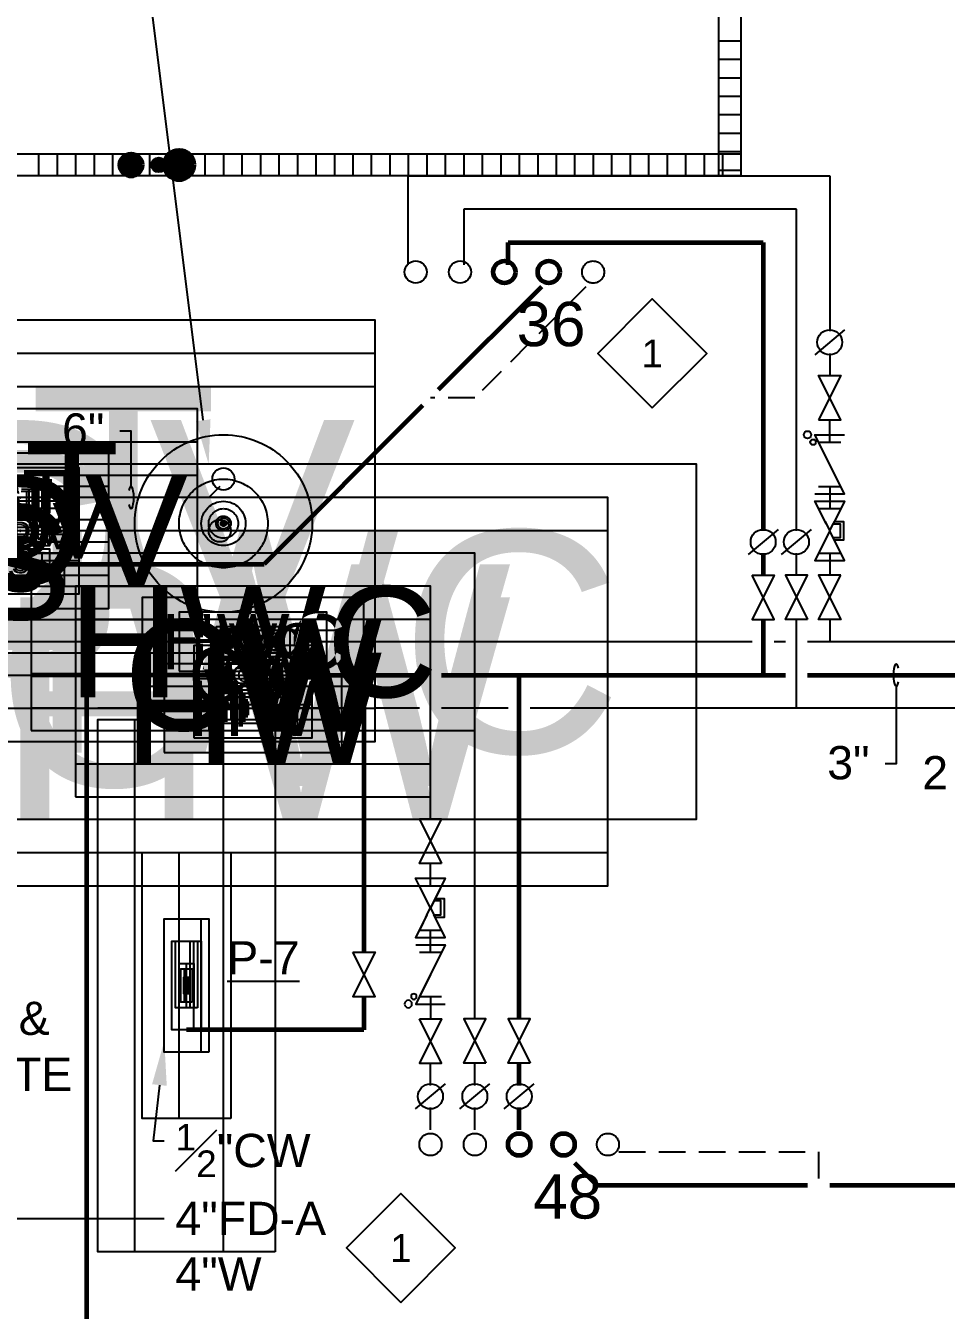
# Model space of a CAD drawing. Extents: x -3956 to 957, y -346 to 1886.
# Drawn here: x -2621.5 to -2372.5, y 138.9 to 486.4 of the extents above; entities that cross this region are included whole.
import ezdxf
from ezdxf.enums import TextEntityAlignment as Align

# ---------------------------------------------------------------- set-up
doc = ezdxf.new("R2010")
doc.units = 0
doc.header["$LTSCALE"] = 36
doc.header["$MEASUREMENT"] = 0
doc.linetypes.add('VENT', pattern=[0.3, 0.2, -0.1])
for name, color, linetype in [('G-ANNO-TEXT', 70, 'Continuous'), ('G-ANNO-TEXT @ 96', 70, 'Continuous'), ('P-FIXT', 3, 'Continuous'), ('P-FIXT @ 1 (1)', 3, 'Continuous'), ('P-FIXT @ 1 (2)', 3, 'Continuous'), ('P-FIXT @ 12', 3, 'Continuous'), ('P-FIXT @ 128', 3, 'Continuous'), ('P-FIXT @ 16', 3, 'Continuous'), ('P-FIXT @ 192', 3, 'Continuous'), ('P-FIXT @ 2', 3, 'Continuous'), ('P-FIXT @ 24', 3, 'Continuous'), ('P-FIXT @ 384', 3, 'Continuous'), ('P-FIXT @ 4', 3, 'Continuous'), ('P-FIXT @ 48', 3, 'Continuous'), ('P-FIXT @ 64', 3, 'Continuous'), ('P-FIXT @ 768', 3, 'Continuous'), ('P-FIXT @ 8', 3, 'Continuous'), ('P-FIXT @ 96', 3, 'Continuous'), ('P-GV-N', 5, 'VENT'), ('P-GV-N @ 1 (1)', 5, 'VENT'), ('P-GV-N @ 1 (2)', 5, 'VENT'), ('P-GV-N @ 12', 5, 'VENT'), ('P-GV-N @ 128', 5, 'VENT'), ('P-GV-N @ 16', 5, 'VENT'), ('P-GV-N @ 192', 5, 'VENT'), ('P-GV-N @ 2', 5, 'VENT'), ('P-GV-N @ 24', 5, 'VENT'), ('P-GV-N @ 384', 5, 'VENT'), ('P-GV-N @ 4', 5, 'VENT'), ('P-GV-N @ 48', 5, 'VENT'), ('P-GV-N @ 64', 5, 'VENT'), ('P-GV-N @ 768', 5, 'VENT'), ('P-GV-N @ 8', 5, 'VENT'), ('P-GV-N @ 96', 5, 'VENT'), ('P-HW-N', 1, 'Continuous'), ('P-HW-N @ 1 (1)', 1, 'Continuous'), ('P-HW-N @ 1 (2)', 1, 'Continuous'), ('P-HW-N @ 128', 1, 'Continuous'), ('P-HW-N @ 192', 1, 'Continuous'), ('P-HW-N @ 384', 1, 'Continuous'), ('P-HW-N @ 48', 1, 'Continuous'), ('P-HW-N @ 64', 1, 'Continuous'), ('P-HW-N @ 768', 1, 'Continuous'), ('P-HW-N @ 96', 1, 'Continuous'), ('P-HWC-N', 2, 'Continuous'), ('P-HWC-N @ 1 (1)', 2, 'Continuous'), ('P-HWC-N @ 1 (2)', 2, 'Continuous'), ('P-HWC-N @ 128', 2, 'Continuous'), ('P-HWC-N @ 192', 2, 'Continuous'), ('P-HWC-N @ 384', 2, 'Continuous'), ('P-HWC-N @ 48', 2, 'Continuous'), ('P-HWC-N @ 64', 2, 'Continuous'), ('P-HWC-N @ 768', 2, 'Continuous'), ('P-HWC-N @ 96', 2, 'Continuous'), ('P-SANV-N', 5, 'VENT'), ('P-SANV-N @ 96', 5, 'VENT'), ('P-STRM-N', 2, 'Continuous'), ('P-STRM-N @ 1 (1)', 2, 'Continuous'), ('P-STRM-N @ 1 (2)', 2, 'Continuous'), ('P-STRM-N @ 128', 2, 'Continuous'), ('P-STRM-N @ 192', 2, 'Continuous'), ('P-STRM-N @ 384', 2, 'Continuous'), ('P-STRM-N @ 48', 2, 'Continuous'), ('P-STRM-N @ 64', 2, 'Continuous'), ('P-STRM-N @ 768', 2, 'Continuous'), ('P-STRM-N @ 96', 2, 'Continuous')]:
    doc.layers.add(name, color=color, linetype=linetype)
for name, color, linetype, lineweight in [('P-CW-N', 4, 'Continuous', 60), ('P-CW-N @ 1 (1)', 4, 'Continuous', 60), ('P-CW-N @ 1 (2)', 4, 'Continuous', 60), ('P-CW-N @ 128', 4, 'Continuous', 60), ('P-CW-N @ 192', 4, 'Continuous', 60), ('P-CW-N @ 384', 4, 'Continuous', 60), ('P-CW-N @ 48', 4, 'Continuous', 60), ('P-CW-N @ 64', 4, 'Continuous', 60), ('P-CW-N @ 768', 4, 'Continuous', 60), ('P-CW-N @ 96', 4, 'Continuous', 60), ('P-SAN-E', 215, 'Continuous', 25), ('P-SAN-N', 6, 'Continuous', 60), ('P-SAN-N @ 1 (1)', 6, 'Continuous', 60), ('P-SAN-N @ 1 (2)', 6, 'Continuous', 60), ('P-SAN-N @ 128', 6, 'Continuous', 60), ('P-SAN-N @ 192', 6, 'Continuous', 60), ('P-SAN-N @ 384', 6, 'Continuous', 60), ('P-SAN-N @ 48', 6, 'Continuous', 60), ('P-SAN-N @ 64', 6, 'Continuous', 60), ('P-SAN-N @ 768', 6, 'Continuous', 60), ('P-SAN-N @ 96', 6, 'Continuous', 60)]:
    doc.layers.add(name, color=color, linetype=linetype, lineweight=lineweight)
doc.layers.add('P-SAN-DFU', color=7, linetype='Continuous', plot=False)
doc.styles.add('Arial', font='arial.ttf')

# ---------------------------------------------------------------- blocks, each defined once
blk = doc.blocks.new('*U7')
blk.add_circle((0, 0), 0.03125)
blk = doc.blocks.new('DIAMOND TAG')
blk.add_lwpolyline([(0, -0.1533), (0.1533, 0), (0, 0.1533), (-0.1533, 0)], close=True)
at = {"style": 'Arial'}
blk.add_attdef('XXX', text='', height=0.0781, dxfattribs=at).set_placement((0, 0), align=Align.MIDDLE)
blk = doc.blocks.new('*U39')
at = {"layer": 'DEFPOINTS'}
blk.add_lwpolyline([(-0.125, -0.0625), (0.125, -0.0625), (0.125, 0.0625), (-0.125, 0.0625)], close=True, dxfattribs=at)
at = {"style": 'Arial'}
blk.add_text('HW', height=0.078125, dxfattribs=at).set_placement((0, 0), align=Align.MIDDLE)
blk = doc.blocks.new('*U1482')
at = {"layer": 'P-HW-N @ 1 (1)', "linetype": 'ByBlock', "lineweight": -2}
blk.add_blockref('*U39', (-2560, 301.74), dxfattribs=at)
at = {"layer": 'P-HW-N @ 1 (2)', "linetype": 'ByBlock', "lineweight": -2}
blk.add_blockref('*U39', (-2560, 301.74), dxfattribs=at)
at = {"layer": 'P-HW-N @ 128', "linetype": 'ByBlock', "lineweight": -2, "xscale": 128, "yscale": 128, "zscale": 128}
blk.add_blockref('*U39', (-2560, 301.74), dxfattribs=at)
at = {"layer": 'P-HW-N @ 192', "linetype": 'ByBlock', "lineweight": -2, "xscale": 192, "yscale": 192, "zscale": 192}
blk.add_blockref('*U39', (-2560, 301.74), dxfattribs=at)
at = {"layer": 'P-HW-N @ 384', "linetype": 'ByBlock', "lineweight": -2, "xscale": 384, "yscale": 384, "zscale": 384}
blk.add_blockref('*U39', (-2560, 301.74), dxfattribs=at)
at = {"layer": 'P-HW-N @ 48', "linetype": 'ByBlock', "lineweight": -2, "xscale": 48, "yscale": 48, "zscale": 48}
blk.add_blockref('*U39', (-2560, 301.74), dxfattribs=at)
at = {"layer": 'P-HW-N @ 64', "linetype": 'ByBlock', "lineweight": -2, "xscale": 64, "yscale": 64, "zscale": 64}
blk.add_blockref('*U39', (-2560, 301.74), dxfattribs=at)
at = {"layer": 'P-HW-N @ 768', "linetype": 'ByBlock', "lineweight": -2, "xscale": 768, "yscale": 768, "zscale": 768}
blk.add_blockref('*U39', (-2560, 301.74), dxfattribs=at)
at = {"layer": 'P-HW-N @ 96', "linetype": 'ByBlock', "lineweight": -2, "xscale": 96, "yscale": 96, "zscale": 96}
blk.add_blockref('*U39', (-2560, 301.74), dxfattribs=at)
blk = doc.blocks.new('*U10')
at = {"layer": 'DEFPOINTS'}
blk.add_lwpolyline([(-0.125, -0.0625), (0.125, -0.0625), (0.125, 0.0625), (-0.125, 0.0625)], close=True, dxfattribs=at)
at = {"style": 'Arial'}
blk.add_text('CW', height=0.078125, dxfattribs=at).set_placement((0, 0), align=Align.MIDDLE)
blk = doc.blocks.new('*U1483')
at = {"layer": 'P-CW-N @ 1 (1)', "linetype": 'ByBlock', "lineweight": -2}
blk.add_blockref('*U10', (-2560, 310.74), dxfattribs=at)
at = {"layer": 'P-CW-N @ 1 (2)', "linetype": 'ByBlock', "lineweight": -2}
blk.add_blockref('*U10', (-2560, 310.74), dxfattribs=at)
at = {"layer": 'P-CW-N @ 128', "linetype": 'ByBlock', "lineweight": -2, "xscale": 128, "yscale": 128, "zscale": 128}
blk.add_blockref('*U10', (-2560, 310.74), dxfattribs=at)
at = {"layer": 'P-CW-N @ 192', "linetype": 'ByBlock', "lineweight": -2, "xscale": 192, "yscale": 192, "zscale": 192}
blk.add_blockref('*U10', (-2560, 310.74), dxfattribs=at)
at = {"layer": 'P-CW-N @ 384', "linetype": 'ByBlock', "lineweight": -2, "xscale": 384, "yscale": 384, "zscale": 384}
blk.add_blockref('*U10', (-2560, 310.74), dxfattribs=at)
at = {"layer": 'P-CW-N @ 48', "linetype": 'ByBlock', "lineweight": -2, "xscale": 48, "yscale": 48, "zscale": 48}
blk.add_blockref('*U10', (-2560, 310.74), dxfattribs=at)
at = {"layer": 'P-CW-N @ 64', "linetype": 'ByBlock', "lineweight": -2, "xscale": 64, "yscale": 64, "zscale": 64}
blk.add_blockref('*U10', (-2560, 310.74), dxfattribs=at)
at = {"layer": 'P-CW-N @ 768', "linetype": 'ByBlock', "lineweight": -2, "xscale": 768, "yscale": 768, "zscale": 768}
blk.add_blockref('*U10', (-2560, 310.74), dxfattribs=at)
at = {"layer": 'P-CW-N @ 96', "linetype": 'ByBlock', "lineweight": -2, "xscale": 96, "yscale": 96, "zscale": 96}
blk.add_blockref('*U10', (-2560, 310.74), dxfattribs=at)
blk = doc.blocks.new('*U15')
at = {"layer": 'DEFPOINTS'}
blk.add_lwpolyline([(-0.15625, -0.0625), (0.15625, -0.0625), (0.15625, 0.0625), (-0.15625, 0.0625)], close=True, dxfattribs=at)
at = {"style": 'Arial'}
blk.add_text('HWC', height=0.078125, dxfattribs=at).set_placement((0, 0), align=Align.MIDDLE)
blk = doc.blocks.new('*U1484')
at = {"layer": 'P-HWC-N @ 1 (1)', "linetype": 'ByBlock', "lineweight": -2}
blk.add_blockref('*U15', (-2560, 319.74), dxfattribs=at)
at = {"layer": 'P-HWC-N @ 1 (2)', "linetype": 'ByBlock', "lineweight": -2}
blk.add_blockref('*U15', (-2560, 319.74), dxfattribs=at)
at = {"layer": 'P-HWC-N @ 128', "linetype": 'ByBlock', "lineweight": -2, "xscale": 128, "yscale": 128, "zscale": 128}
blk.add_blockref('*U15', (-2560, 319.74), dxfattribs=at)
at = {"layer": 'P-HWC-N @ 192', "linetype": 'ByBlock', "lineweight": -2, "xscale": 192, "yscale": 192, "zscale": 192}
blk.add_blockref('*U15', (-2560, 319.74), dxfattribs=at)
at = {"layer": 'P-HWC-N @ 384', "linetype": 'ByBlock', "lineweight": -2, "xscale": 384, "yscale": 384, "zscale": 384}
blk.add_blockref('*U15', (-2560, 319.74), dxfattribs=at)
at = {"layer": 'P-HWC-N @ 48', "linetype": 'ByBlock', "lineweight": -2, "xscale": 48, "yscale": 48, "zscale": 48}
blk.add_blockref('*U15', (-2560, 319.74), dxfattribs=at)
at = {"layer": 'P-HWC-N @ 64', "linetype": 'ByBlock', "lineweight": -2, "xscale": 64, "yscale": 64, "zscale": 64}
blk.add_blockref('*U15', (-2560, 319.74), dxfattribs=at)
at = {"layer": 'P-HWC-N @ 768', "linetype": 'ByBlock', "lineweight": -2, "xscale": 768, "yscale": 768, "zscale": 768}
blk.add_blockref('*U15', (-2560, 319.74), dxfattribs=at)
at = {"layer": 'P-HWC-N @ 96', "linetype": 'ByBlock', "lineweight": -2, "xscale": 96, "yscale": 96, "zscale": 96}
blk.add_blockref('*U15', (-2560, 319.74), dxfattribs=at)
blk = doc.blocks.new('*U1485')
at = {"layer": 'P-GV-N @ 1 (1)'}
blk.add_blockref('*U7', (-2568, 351.74), dxfattribs=at)
at = {"layer": 'P-GV-N @ 1 (2)'}
blk.add_blockref('*U7', (-2568, 351.74), dxfattribs=at)
at = {"layer": 'P-GV-N @ 12', "xscale": 12, "yscale": 12, "zscale": 12}
blk.add_blockref('*U7', (-2568, 351.74), dxfattribs=at)
at = {"layer": 'P-GV-N @ 128', "xscale": 128, "yscale": 128, "zscale": 128}
blk.add_blockref('*U7', (-2568, 351.74), dxfattribs=at)
at = {"layer": 'P-GV-N @ 16', "xscale": 16, "yscale": 16, "zscale": 16}
blk.add_blockref('*U7', (-2568, 351.74), dxfattribs=at)
at = {"layer": 'P-GV-N @ 192', "xscale": 192, "yscale": 192, "zscale": 192}
blk.add_blockref('*U7', (-2568, 351.74), dxfattribs=at)
at = {"layer": 'P-GV-N @ 2', "xscale": 2, "yscale": 2, "zscale": 2}
blk.add_blockref('*U7', (-2568, 351.74), dxfattribs=at)
at = {"layer": 'P-GV-N @ 24', "xscale": 24, "yscale": 24, "zscale": 24}
blk.add_blockref('*U7', (-2568, 351.74), dxfattribs=at)
at = {"layer": 'P-GV-N @ 384', "xscale": 384, "yscale": 384, "zscale": 384}
blk.add_blockref('*U7', (-2568, 351.74), dxfattribs=at)
at = {"layer": 'P-GV-N @ 4', "xscale": 4, "yscale": 4, "zscale": 4}
blk.add_blockref('*U7', (-2568, 351.74), dxfattribs=at)
at = {"layer": 'P-GV-N @ 48', "xscale": 48, "yscale": 48, "zscale": 48}
blk.add_blockref('*U7', (-2568, 351.74), dxfattribs=at)
at = {"layer": 'P-GV-N @ 64', "xscale": 64, "yscale": 64, "zscale": 64}
blk.add_blockref('*U7', (-2568, 351.74), dxfattribs=at)
at = {"layer": 'P-GV-N @ 768', "xscale": 768, "yscale": 768, "zscale": 768}
blk.add_blockref('*U7', (-2568, 351.74), dxfattribs=at)
at = {"layer": 'P-GV-N @ 8', "xscale": 8, "yscale": 8, "zscale": 8}
blk.add_blockref('*U7', (-2568, 351.74), dxfattribs=at)
at = {"layer": 'P-GV-N @ 96', "xscale": 96, "yscale": 96, "zscale": 96}
blk.add_blockref('*U7', (-2569, 349.74), dxfattribs=at)
blk = doc.blocks.new('*U64')
at = {"layer": 'DEFPOINTS'}
blk.add_lwpolyline([(-0.125, -0.0625), (0.125, -0.0625), (0.125, 0.0625), (-0.125, 0.0625)], close=True, dxfattribs=at)
at = {"style": 'Arial'}
blk.add_text('ST', height=0.078125, dxfattribs=at).set_placement((0, 0), align=Align.MIDDLE)
blk = doc.blocks.new('*U1487')
at = {"layer": 'P-STRM-N @ 1 (1)', "linetype": 'ByBlock', "lineweight": -2}
blk.add_blockref('*U64', (-2623, 358.74), dxfattribs=at)
at = {"layer": 'P-STRM-N @ 1 (2)', "linetype": 'ByBlock', "lineweight": -2}
blk.add_blockref('*U64', (-2623, 358.74), dxfattribs=at)
at = {"layer": 'P-STRM-N @ 128', "linetype": 'ByBlock', "lineweight": -2, "xscale": 128, "yscale": 128, "zscale": 128}
blk.add_blockref('*U64', (-2623, 358.74), dxfattribs=at)
at = {"layer": 'P-STRM-N @ 192', "linetype": 'ByBlock', "lineweight": -2, "xscale": 192, "yscale": 192, "zscale": 192}
blk.add_blockref('*U64', (-2623, 358.74), dxfattribs=at)
at = {"layer": 'P-STRM-N @ 384', "linetype": 'ByBlock', "lineweight": -2, "xscale": 384, "yscale": 384, "zscale": 384}
blk.add_blockref('*U64', (-2623, 358.74), dxfattribs=at)
at = {"layer": 'P-STRM-N @ 48', "linetype": 'ByBlock', "lineweight": -2, "xscale": 48, "yscale": 48, "zscale": 48}
blk.add_blockref('*U64', (-2623, 358.74), dxfattribs=at)
at = {"layer": 'P-STRM-N @ 64', "linetype": 'ByBlock', "lineweight": -2, "xscale": 64, "yscale": 64, "zscale": 64}
blk.add_blockref('*U64', (-2623, 358.74), dxfattribs=at)
at = {"layer": 'P-STRM-N @ 768', "linetype": 'ByBlock', "lineweight": -2, "xscale": 768, "yscale": 768, "zscale": 768}
blk.add_blockref('*U64', (-2623, 358.74), dxfattribs=at)
at = {"layer": 'P-STRM-N @ 96', "linetype": 'ByBlock', "lineweight": -2, "xscale": 96, "yscale": 96, "zscale": 96}
blk.add_blockref('*U64', (-2623, 358.74), dxfattribs=at)
blk = doc.blocks.new('*U54')
at = {"layer": 'DEFPOINTS'}
blk.add_lwpolyline([(-0.125, -0.0625), (0.125, -0.0625), (0.125, 0.0625), (-0.125, 0.0625)], close=True, dxfattribs=at)
at = {"style": 'Arial'}
blk.add_text('S', height=0.07812, dxfattribs=at).set_placement((0, 0), align=Align.MIDDLE)
blk = doc.blocks.new('*U1488')
at = {"layer": 'P-SAN-N @ 1 (1)', "linetype": 'ByBlock', "lineweight": -2}
blk.add_blockref('*U54', (-2623, 340.74), dxfattribs=at)
at = {"layer": 'P-SAN-N @ 1 (2)', "linetype": 'ByBlock', "lineweight": -2}
blk.add_blockref('*U54', (-2623, 340.74), dxfattribs=at)
at = {"layer": 'P-SAN-N @ 128', "linetype": 'ByBlock', "lineweight": -2, "xscale": 128, "yscale": 128, "zscale": 128}
blk.add_blockref('*U54', (-2623, 340.74), dxfattribs=at)
at = {"layer": 'P-SAN-N @ 192', "linetype": 'ByBlock', "lineweight": -2, "xscale": 192, "yscale": 192, "zscale": 192}
blk.add_blockref('*U54', (-2623, 340.74), dxfattribs=at)
at = {"layer": 'P-SAN-N @ 384', "linetype": 'ByBlock', "lineweight": -2, "xscale": 384, "yscale": 384, "zscale": 384}
blk.add_blockref('*U54', (-2623, 340.74), dxfattribs=at)
at = {"layer": 'P-SAN-N @ 48', "linetype": 'ByBlock', "lineweight": -2, "xscale": 48, "yscale": 48, "zscale": 48}
blk.add_blockref('*U54', (-2623, 340.74), dxfattribs=at)
at = {"layer": 'P-SAN-N @ 64', "linetype": 'ByBlock', "lineweight": -2, "xscale": 64, "yscale": 64, "zscale": 64}
blk.add_blockref('*U54', (-2623, 340.74), dxfattribs=at)
at = {"layer": 'P-SAN-N @ 768', "linetype": 'ByBlock', "lineweight": -2, "xscale": 768, "yscale": 768, "zscale": 768}
blk.add_blockref('*U54', (-2623, 340.74), dxfattribs=at)
at = {"layer": 'P-SAN-N @ 96', "linetype": 'ByBlock', "lineweight": -2, "xscale": 96, "yscale": 96, "zscale": 96}
blk.add_blockref('*U54', (-2623, 340.74), dxfattribs=at)
blk = doc.blocks.new('*U72')
at = {"layer": 'DEFPOINTS'}
blk.add_lwpolyline([(-0.125, -0.0625), (0.125, -0.0625), (0.125, 0.0625), (-0.125, 0.0625)], close=True, dxfattribs=at)
at = {"style": 'Arial'}
blk.add_text('GDV', height=0.078125, dxfattribs=at).set_placement((0, 0), align=Align.MIDDLE)
blk = doc.blocks.new('*U1490')
at = {"layer": 'P-GV-N @ 1 (1)', "linetype": 'ByBlock', "lineweight": -2}
blk.add_blockref('*U72', (-2623, 349.74), dxfattribs=at)
at = {"layer": 'P-GV-N @ 1 (2)', "linetype": 'ByBlock', "lineweight": -2}
blk.add_blockref('*U72', (-2623, 349.74), dxfattribs=at)
at = {"layer": 'P-GV-N @ 128', "linetype": 'ByBlock', "lineweight": -2, "xscale": 128, "yscale": 128, "zscale": 128}
blk.add_blockref('*U72', (-2623, 349.74), dxfattribs=at)
at = {"layer": 'P-GV-N @ 192', "linetype": 'ByBlock', "lineweight": -2, "xscale": 192, "yscale": 192, "zscale": 192}
blk.add_blockref('*U72', (-2623, 349.74), dxfattribs=at)
at = {"layer": 'P-GV-N @ 384', "linetype": 'ByBlock', "lineweight": -2, "xscale": 384, "yscale": 384, "zscale": 384}
blk.add_blockref('*U72', (-2623, 349.74), dxfattribs=at)
at = {"layer": 'P-GV-N @ 48', "linetype": 'ByBlock', "lineweight": -2, "xscale": 48, "yscale": 48, "zscale": 48}
blk.add_blockref('*U72', (-2623, 349.74), dxfattribs=at)
at = {"layer": 'P-GV-N @ 64', "linetype": 'ByBlock', "lineweight": -2, "xscale": 64, "yscale": 64, "zscale": 64}
blk.add_blockref('*U72', (-2623, 349.74), dxfattribs=at)
at = {"layer": 'P-GV-N @ 768', "linetype": 'ByBlock', "lineweight": -2, "xscale": 768, "yscale": 768, "zscale": 768}
blk.add_blockref('*U72', (-2623, 349.74), dxfattribs=at)
at = {"layer": 'P-GV-N @ 96', "linetype": 'ByBlock', "lineweight": -2, "xscale": 96, "yscale": 96, "zscale": 96}
blk.add_blockref('*U72', (-2623, 349.74), dxfattribs=at)
blk = doc.blocks.new('*U6')
h = blk.add_hatch()
h.set_pattern_fill('ANSI31', color=256, scale=0.025, angle=135)
edge = h.paths.add_edge_path()
edge.add_arc((0, 0), 0.0313, 0, 360)
blk.add_circle((0, 0), 0.0312)
blk = doc.blocks.new('*U1501')
at = {"layer": 'P-SAN-N @ 128', "xscale": 128, "yscale": 128, "zscale": 128, "rotation": 180}
blk.add_blockref('*U6', (-2580, 448.74), dxfattribs=at)
at = {"layer": 'P-SAN-N @ 96', "xscale": 96, "yscale": 96, "zscale": 96, "rotation": 180}
blk.add_blockref('*U6', (-2593, 448.74), dxfattribs=at)
blk = doc.blocks.new('*U105')
h = blk.add_hatch()
h.set_pattern_fill('_USER', scale=0.03125, pattern_type=0)
h.set_pattern_definition([(0, (-0.09375, -0.03125), (0, 0.03125), [])])
h.paths.add_polyline_path([(0.09375, 0.03125), (-0.09375, 0.03125), (-0.09375, -0.03125), (0.09375, -0.03125)])
blk.add_lwpolyline([(-0.09375, -0.03125), (-0.09375, 0.03125), (0.09375, 0.03125), (0.09375, -0.03125), (-0.09375, -0.03125)])
blk = doc.blocks.new('*U1642')
at = {"layer": 'P-FIXT @ 1 (1)', "rotation": 90}
blk.add_blockref('*U105', (-2578, 226.74), dxfattribs=at)
at = {"layer": 'P-FIXT @ 1 (2)', "rotation": 90}
blk.add_blockref('*U105', (-2578, 226.74), dxfattribs=at)
at = {"layer": 'P-FIXT @ 12', "xscale": 12, "yscale": 12, "zscale": 12, "rotation": 90}
blk.add_blockref('*U105', (-2578, 226.74), dxfattribs=at)
at = {"layer": 'P-FIXT @ 128', "xscale": 128, "yscale": 128, "zscale": 128, "rotation": 90}
blk.add_blockref('*U105', (-2578, 226.74), dxfattribs=at)
at = {"layer": 'P-FIXT @ 16', "xscale": 16, "yscale": 16, "zscale": 16, "rotation": 90}
blk.add_blockref('*U105', (-2578, 226.74), dxfattribs=at)
at = {"layer": 'P-FIXT @ 192', "xscale": 192, "yscale": 192, "zscale": 192, "rotation": 90}
blk.add_blockref('*U105', (-2578, 226.74), dxfattribs=at)
at = {"layer": 'P-FIXT @ 2', "xscale": 2, "yscale": 2, "zscale": 2, "rotation": 90}
blk.add_blockref('*U105', (-2578, 226.74), dxfattribs=at)
at = {"layer": 'P-FIXT @ 24', "xscale": 24, "yscale": 24, "zscale": 24, "rotation": 90}
blk.add_blockref('*U105', (-2578, 226.74), dxfattribs=at)
at = {"layer": 'P-FIXT @ 384', "xscale": 384, "yscale": 384, "zscale": 384, "rotation": 90}
blk.add_blockref('*U105', (-2578, 226.74), dxfattribs=at)
at = {"layer": 'P-FIXT @ 4', "xscale": 4, "yscale": 4, "zscale": 4, "rotation": 90}
blk.add_blockref('*U105', (-2578, 226.74), dxfattribs=at)
at = {"layer": 'P-FIXT @ 48', "xscale": 48, "yscale": 48, "zscale": 48, "rotation": 90}
blk.add_blockref('*U105', (-2578, 226.74), dxfattribs=at)
at = {"layer": 'P-FIXT @ 64', "xscale": 64, "yscale": 64, "zscale": 64, "rotation": 90}
blk.add_blockref('*U105', (-2578, 226.74), dxfattribs=at)
at = {"layer": 'P-FIXT @ 768', "xscale": 768, "yscale": 768, "zscale": 768, "rotation": 90}
blk.add_blockref('*U105', (-2578, 226.74), dxfattribs=at)
at = {"layer": 'P-FIXT @ 8', "xscale": 8, "yscale": 8, "zscale": 8, "rotation": 90}
blk.add_blockref('*U105', (-2578, 226.74), dxfattribs=at)
at = {"layer": 'P-FIXT @ 96', "xscale": 96, "yscale": 96, "zscale": 96, "rotation": 90}
blk.add_blockref('*U105', (-2578, 229.74), dxfattribs=at)
blk = doc.blocks.new('LeaderNoteBlock')
blk.add_ellipse((0, 0), major_axis=(1, 0), ratio=0.25, start_param=5.387521, end_param=10.320443)
blk = doc.blocks.new('*U31')
at = {"linetype": 'Continuous'}
blk.add_lwpolyline([(-0.0625, 0.0625, 0, 0.0273, 0), (-0.0041, 0.0625, 0, 0, 0), (-0.0041, 0.0625, 0, 0, 0), (0.0625, 0.0625, 0, 0, 0)], format="xyseb", dxfattribs=at)
blk.add_lwpolyline([(-0.0625, 0.0312), (-0.0625, -0.0312), (0.0625, 0.0312), (0.0625, -0.0312)], dxfattribs=at)
blk.add_circle((0.0625, 0.0469), 0.00781, dxfattribs=at)
blk = doc.blocks.new('*U1682')
at = {"layer": 'P-HWC-N @ 128', "xscale": -128, "yscale": 128, "zscale": 128, "rotation": 90}
blk.add_blockref('*U31', (-2512, 229.74), dxfattribs=at)
at = {"layer": 'P-HWC-N @ 96', "xscale": -96, "yscale": 96, "zscale": 96, "rotation": 90}
blk.add_blockref('*U31', (-2512, 229.74), dxfattribs=at)
blk = doc.blocks.new('*U32')
at = {"linetype": 'Continuous'}
for points in [[(-0.0195, -0.0098), (-0.0625, -0.0313), (-0.0625, 0.0312), (-0.0195, 0.0098)], [(-0.0195, 0.0098), (-0.0195, 0.0293), (0.0195, 0.0293), (0.0195, 0.0098)], [(0.0195, -0.0098), (0.0625, -0.0313), (0.0625, 0.0312), (0.0195, 0.0098)], [(-0.0195, -0.0098), (0, 0), (-0.0195, 0.0098)], [(0.0195, 0.0098), (0, 0), (0.0195, -0.0098)]]:
    blk.add_lwpolyline(points, dxfattribs=at)
blk = doc.blocks.new('*U1683')
at = {"layer": 'P-HWC-N @ 128', "xscale": -128, "yscale": 128, "zscale": 128, "rotation": 270.0000005390557}
blk.add_blockref('*U32', (-2512, 247.74), dxfattribs=at)
at = {"layer": 'P-HWC-N @ 96', "xscale": -96, "yscale": 96, "zscale": 96, "rotation": 270.0000005390557}
blk.add_blockref('*U32', (-2512, 247.74), dxfattribs=at)
blk = doc.blocks.new('PLMB BALL VALVES')
at = {"linetype": 'Continuous'}
blk.add_lwpolyline([(-0.0625, -0.03125), (-0.0625, 0.03125), (0.0625, -0.03125), (0.0625, 0.03125), (-0.0625, -0.03125)], dxfattribs=at)
blk = doc.blocks.new('*U1684')
at = {"layer": 'P-HWC-N @ 128', "xscale": 128, "yscale": 128, "zscale": 128, "rotation": 90}
blk.add_blockref('*U31', (-2404, 367.74), dxfattribs=at)
at = {"layer": 'P-HWC-N @ 96', "xscale": 96, "yscale": 96, "zscale": 96, "rotation": 90}
blk.add_blockref('*U31', (-2404, 367.74), dxfattribs=at)
blk = doc.blocks.new('*U1685')
at = {"layer": 'P-HWC-N @ 128', "xscale": 128, "yscale": 128, "zscale": 128, "rotation": 269.9999994609443}
blk.add_blockref('*U32', (-2404, 349.74), dxfattribs=at)
at = {"layer": 'P-HWC-N @ 96', "xscale": 96, "yscale": 96, "zscale": 96, "rotation": 269.9999994609443}
blk.add_blockref('*U32', (-2404, 349.74), dxfattribs=at)

msp = doc.modelspace()

# ---------------------------------------------------------------- hatches: boundary and pattern name
at = {"layer": 'P-SAN-E'}
h = msp.add_hatch(color=256, dxfattribs=at)
edge = h.paths.add_edge_path()
edge.add_arc((-2585.5, 448.74), 2, 0, 360)

# ---------------------------------------------------------------- linework, layer by layer
at = {"color": 7, "linetype": 'Continuous'}
for p, q in [((-2399.97, 404.11), (-2408.03, 397.37)), ((-2417.97, 350.11), (-2426.03, 343.37)), ((-2417.03, 343.37), (-2408.97, 350.11)), ((-2516.03, 193.37), (-2507.97, 200.11)), ((-2504.03, 193.37), (-2495.97, 200.11)), ((-2492.03, 193.37), (-2483.97, 200.11))]:
    msp.add_line(p, q, dxfattribs=at)
at = {"linetype": 'Continuous'}
for points in [[(-2425, 337.74), (-2419, 337.74), (-2425, 325.74), (-2419, 325.74), (-2425, 337.74)], [(-2410, 325.74), (-2416, 325.74), (-2410, 337.74), (-2416, 337.74), (-2410, 325.74)], [(-2533, 235.74), (-2527, 235.74), (-2533, 223.74), (-2527, 223.74), (-2533, 235.74)], [(-2497, 205.74), (-2503, 205.74), (-2497, 217.74), (-2503, 217.74), (-2497, 205.74)], [(-2485, 205.74), (-2491, 205.74), (-2485, 217.74), (-2491, 217.74), (-2485, 205.74)]]:
    msp.add_lwpolyline(points, dxfattribs=at)
for centre in [(-2404, 400.74), (-2422, 346.74), (-2413, 346.74), (-2512, 196.74), (-2500, 196.74), (-2488, 196.74)]:
    msp.add_circle(centre, 3.38, dxfattribs=at)
at = {"layer": 'G-ANNO-TEXT'}
for points in [[(-2573.49, 379.65), (-2616, 719.74), (-2632, 719.74)], [(-2593, 361.74), (-2593, 376.74), (-2596, 376.74)], [(-2386, 307.74), (-2386, 286.74), (-2389, 286.74)], [(-2585.33, 199.82), (-2587, 184.74), (-2584, 184.74)], [(-2674, 163.74), (-2638, 163.74), (-2584, 163.74)]]:
    msp.add_lwpolyline(points, dxfattribs=at)
for points in [[(-2571.5, 379.9), (-2572, 367.74), (-2575.47, 379.4)], [(-2587.31, 200.04), (-2584, 211.74), (-2583.34, 199.6)]]:
    msp.add_solid(points, dxfattribs=at)
at = {"layer": 'P-CW-N'}
for p, q in [((-2491, 421.74), (-2491, 427.74)), ((-2491, 427.74), (-2422, 427.74)), ((-2422, 427.74), (-2422, 349.74)), ((-2422, 343.74), (-2422, 337.74)), ((-2422, 325.74), (-2422, 310.74)), ((-2572, 310.74), (-2620, 310.74)), ((-2605, 55.74), (-2605, 310.74)), ((-2548, 310.74), (-2515, 310.74)), ((-2530, 310.74), (-2530, 235.74)), ((-2509, 310.74), (-2416, 310.74)), ((-2488, 217.74), (-2488, 310.74)), ((-2410, 310.74), (-2260, 310.74)), ((-2530, 223.74), (-2530, 214.74)), ((-2530, 214.74), (-2578, 214.74)), ((-2488, 199.74), (-2488, 205.74)), ((-2488, 187.74), (-2488, 193.74))]:
    msp.add_line(p, q, dxfattribs=at)
at = {"layer": 'P-GV-N'}
msp.add_line((-2572, 349.74), (-2611, 349.74), dxfattribs=at)
at = {"layer": 'P-HW-N'}
for p, q in [((-2413, 436.74), (-2503, 436.74)), ((-2503, 436.74), (-2503, 421.74)), ((-2413, 349.74), (-2413, 436.74)), ((-2413, 337.74), (-2413, 343.74)), ((-2413, 301.74), (-2413, 325.74)), ((-2608, 301.74), (-2620, 301.74)), ((-2572, 301.74), (-2602, 301.74)), ((-2533, 301.74), (-2548, 301.74)), ((-2515, 301.74), (-2527, 301.74)), ((-2491, 301.74), (-2509, 301.74)), ((-2500, 217.74), (-2500, 301.74)), ((-2260, 301.74), (-2485, 301.74)), ((-2500, 199.74), (-2500, 205.74)), ((-2500, 187.74), (-2500, 193.74))]:
    msp.add_line(p, q, dxfattribs=at)
at = {"layer": 'P-HWC-N'}
for p, q in [((-2518, 421.74), (-2518, 445.74)), ((-2518, 445.74), (-2404, 445.74)), ((-2404, 445.74), (-2404, 403.74)), ((-2404, 397.74), (-2404, 391.74)), ((-2404, 373.74), (-2404, 379.74)), ((-2404, 361.74), (-2404, 355.74)), ((-2404, 343.74), (-2404, 337.74)), ((-2404, 325.74), (-2404, 319.74)), ((-2574.98, 319.74), (-2749, 319.74)), ((-2425, 319.74), (-2545.02, 319.74)), ((-2512, 271.74), (-2512, 319.74)), ((-2416, 319.74), (-2419, 319.74)), ((-2215, 319.74), (-2410, 319.74)), ((-2512, 253.74), (-2512, 259.74)), ((-2512, 235.74), (-2512, 241.74)), ((-2512, 223.74), (-2512, 217.74)), ((-2512, 199.74), (-2512, 205.74)), ((-2512, 187.74), (-2512, 193.74))]:
    msp.add_line(p, q, dxfattribs=at)
at = {"layer": 'P-SAN-E', "color": 7}
for p, q in [((-2428, 482.24), (-2434, 482.24)), ((-2428, 477.24), (-2434, 477.24)), ((-2428, 472.24), (-2434, 472.24)), ((-2428, 467.24), (-2434, 467.24)), ((-2428, 462.24), (-2434, 462.24)), ((-2428, 457.24), (-2434, 457.24)), ((-2428, 452.24), (-2434, 452.24)), ((-2618, 451.74), (-2618, 445.74)), ((-2613, 451.74), (-2613, 445.74)), ((-2608, 451.74), (-2608, 445.74)), ((-2603, 451.74), (-2603, 445.74)), ((-2598, 451.74), (-2598, 445.74)), ((-2593, 451.74), (-2593, 445.74)), ((-2588, 451.74), (-2588, 445.74)), ((-2583, 451.74), (-2583, 445.74)), ((-2578, 451.74), (-2578, 445.74)), ((-2573, 451.74), (-2573, 445.74)), ((-2568, 451.74), (-2568, 445.74)), ((-2563, 451.74), (-2563, 445.74)), ((-2558, 451.74), (-2558, 445.74)), ((-2553, 451.74), (-2553, 445.74)), ((-2548, 451.74), (-2548, 445.74)), ((-2543, 451.74), (-2543, 445.74)), ((-2538, 451.74), (-2538, 445.74)), ((-2533, 451.74), (-2533, 445.74)), ((-2528, 451.74), (-2528, 445.74)), ((-2523, 451.74), (-2523, 445.74)), ((-2518, 451.74), (-2518, 445.74)), ((-2513, 451.74), (-2513, 445.74)), ((-2508, 451.74), (-2508, 445.74)), ((-2503, 451.74), (-2503, 445.74)), ((-2498, 451.74), (-2498, 445.74)), ((-2493, 451.74), (-2493, 445.74)), ((-2488, 451.74), (-2488, 445.74)), ((-2483, 451.74), (-2483, 445.74)), ((-2478, 451.74), (-2478, 445.74)), ((-2473, 451.74), (-2473, 445.74)), ((-2468, 451.74), (-2468, 445.74)), ((-2463, 451.74), (-2463, 445.74)), ((-2458, 451.74), (-2458, 445.74)), ((-2453, 451.74), (-2453, 445.74)), ((-2448, 451.74), (-2448, 445.74)), ((-2443, 451.74), (-2443, 445.74)), ((-2438, 451.74), (-2438, 445.74)), ((-2433, 451.74), (-2433, 445.74)), ((-2428, 451.74), (-2428, 445.74)), ((-2428, 447.24), (-2434, 447.24))]:
    msp.add_line(p, q, dxfattribs=at)
at = {"layer": 'P-SAN-E'}
for points in [[(-2428, 658.74), (-2428, 445.74), (-2434, 445.74), (-2434, 658.74)], [(-2743, 451.74), (-2428, 451.74), (-2428, 445.74), (-2743, 445.74)]]:
    msp.add_lwpolyline(points, close=True, dxfattribs=at)
msp.add_circle((-2585.5, 448.74), 2, dxfattribs=at)
at = {"layer": 'P-SAN-N'}
for p, q in [((-2482, 415.74), (-2509.88, 387.86)), ((-2514.12, 383.62), (-2557, 340.74)), ((-2611, 340.74), (-2557, 340.74)), ((-2473, 178.74), (-2467, 172.74)), ((-2467, 172.74), (-2410, 172.74)), ((-2404, 172.74), (-2086, 172.74))]:
    msp.add_line(p, q, dxfattribs=at)
at = {"layer": 'P-SANV-N'}
for p, q in [((-2470, 415.74), (-2500, 385.74)), ((-2500, 385.74), (-2512, 385.74)), ((-2461, 181.74), (-2407, 181.74)), ((-2407, 181.74), (-2407, 172.74))]:
    msp.add_line(p, q, dxfattribs=at)
at = {"layer": 'P-STRM-N'}
for p, q in [((-2569, 361.74), (-2572, 358.74)), ((-2572, 358.74), (-2611, 358.74))]:
    msp.add_line(p, q, dxfattribs=at)

# ---------------------------------------------------------------- block references
at = {"layer": 'G-ANNO-TEXT', "xscale": 3, "yscale": 3, "zscale": 3}
for p, rotation in [((-2593, 358.74), 270), ((-2386, 310.74), 90)]:
    msp.add_blockref('LeaderNoteBlock', p, dxfattribs=dict(at, rotation=rotation))
at = {"layer": 'G-ANNO-TEXT @ 96', "xscale": 96, "yscale": 96, "zscale": 96}
for p in [(-2452, 397.74), (-2520, 155.74)]:
    msp.add_blockref('DIAMOND TAG', p, dxfattribs=at).add_auto_attribs({'XXX': '1'})
at = {"layer": 'P-CW-N'}
msp.add_blockref('*U1483', (0, 0), dxfattribs=at)
at = {"layer": 'P-CW-N @ 96', "xscale": 96, "yscale": 96, "zscale": 96, "rotation": 180}
for p in [(-2492, 419.74), (-2488, 183.74)]:
    msp.add_blockref('*U7', p, dxfattribs=at)
at = {"layer": 'P-FIXT'}
msp.add_blockref('*U1642', (0, 0), dxfattribs=at)
at = {"layer": 'P-GV-N'}
for name in ['*U1490', '*U1485']:
    msp.add_blockref(name, (0, 0), dxfattribs=at)
at = {"layer": 'P-HW-N'}
msp.add_blockref('*U1482', (0, 0), dxfattribs=at)
at = {"layer": 'P-HW-N @ 96', "xscale": 96, "yscale": 96, "zscale": 96, "rotation": 180}
for p in [(-2504, 419.74), (-2500, 183.74)]:
    msp.add_blockref('*U7', p, dxfattribs=at)
at = {"layer": 'P-HWC-N'}
for name in ['*U1684', '*U1484', '*U1685', '*U1683', '*U1682']:
    msp.add_blockref(name, (0, 0), dxfattribs=at)
at = {"layer": 'P-HWC-N @ 96', "yscale": 96, "zscale": 96}
for name, p, xscale, rotation in [('*U7', (-2516, 419.74), 96, 180), ('PLMB BALL VALVES', (-2404, 385.74), -96, 270), ('PLMB BALL VALVES', (-2404, 331.74), -96, 90), ('PLMB BALL VALVES', (-2512, 265.74), 96, 89.99999999999999), ('PLMB BALL VALVES', (-2512, 211.74), 96, 270), ('*U7', (-2512, 183.74), 96, 180)]:
    msp.add_blockref(name, p, dxfattribs=dict(at, xscale=xscale, rotation=rotation))
at = {"layer": 'P-SAN-N'}
for name in ['*U1501', '*U1488']:
    msp.add_blockref(name, (0, 0), dxfattribs=at)
at = {"layer": 'P-SAN-N @ 96', "xscale": 96, "yscale": 96, "zscale": 96, "rotation": 180}
for p in [(-2480, 419.74), (-2476, 183.74)]:
    msp.add_blockref('*U7', p, dxfattribs=at)
at = {"layer": 'P-SANV-N @ 96', "xscale": 96, "yscale": 96, "zscale": 96, "rotation": 180}
for p in [(-2468, 419.74), (-2464, 183.74)]:
    msp.add_blockref('*U7', p, dxfattribs=at)
at = {"layer": 'P-STRM-N'}
msp.add_blockref('*U1487', (0, 0), dxfattribs=at)
at = {"layer": 'P-STRM-N @ 96', "xscale": 96, "yscale": 96, "zscale": 96}
msp.add_blockref('*U7', (-2568, 363.74), dxfattribs=at)

# ---------------------------------------------------------------- texts
at = {"layer": 'G-ANNO-TEXT', "style": 'Arial'}
for s, p in [('6"', (-2611.67, 372.51)), ('3"', (-2404.67, 282.52)), ('2', (-2378.97, 279.81)), ('%%UP-7', (-2566.97, 229.74)), ('TRACE &', (-2669.49, 213.39)), ('INSULATE', (-2670.37, 198.24))]:
    msp.add_text(s, height=9, dxfattribs=at).set_placement(p)
at = {"layer": 'G-ANNO-TEXT', "char_height": 9, "attachment_point": 1, "style": 'Arial'}
for s, insert in [('\\A1;{\\H0.8x;\\S1#2;}"CW', (-2581, 189.32)), ('4"FD-A\\P4"W', (-2581, 168.24))]:
    msp.add_mtext(s, dxfattribs=dict(at, insert=insert))
at = {"layer": 'P-SAN-DFU', "color": 3, "style": 'Arial'}
for s, p in [('36', (-2488.7, 399.69)), ('48', (-2484.21, 163.69))]:
    msp.add_text(s, height=12, dxfattribs=at).set_placement(p)

doc.saveas('drawing.dxf')
